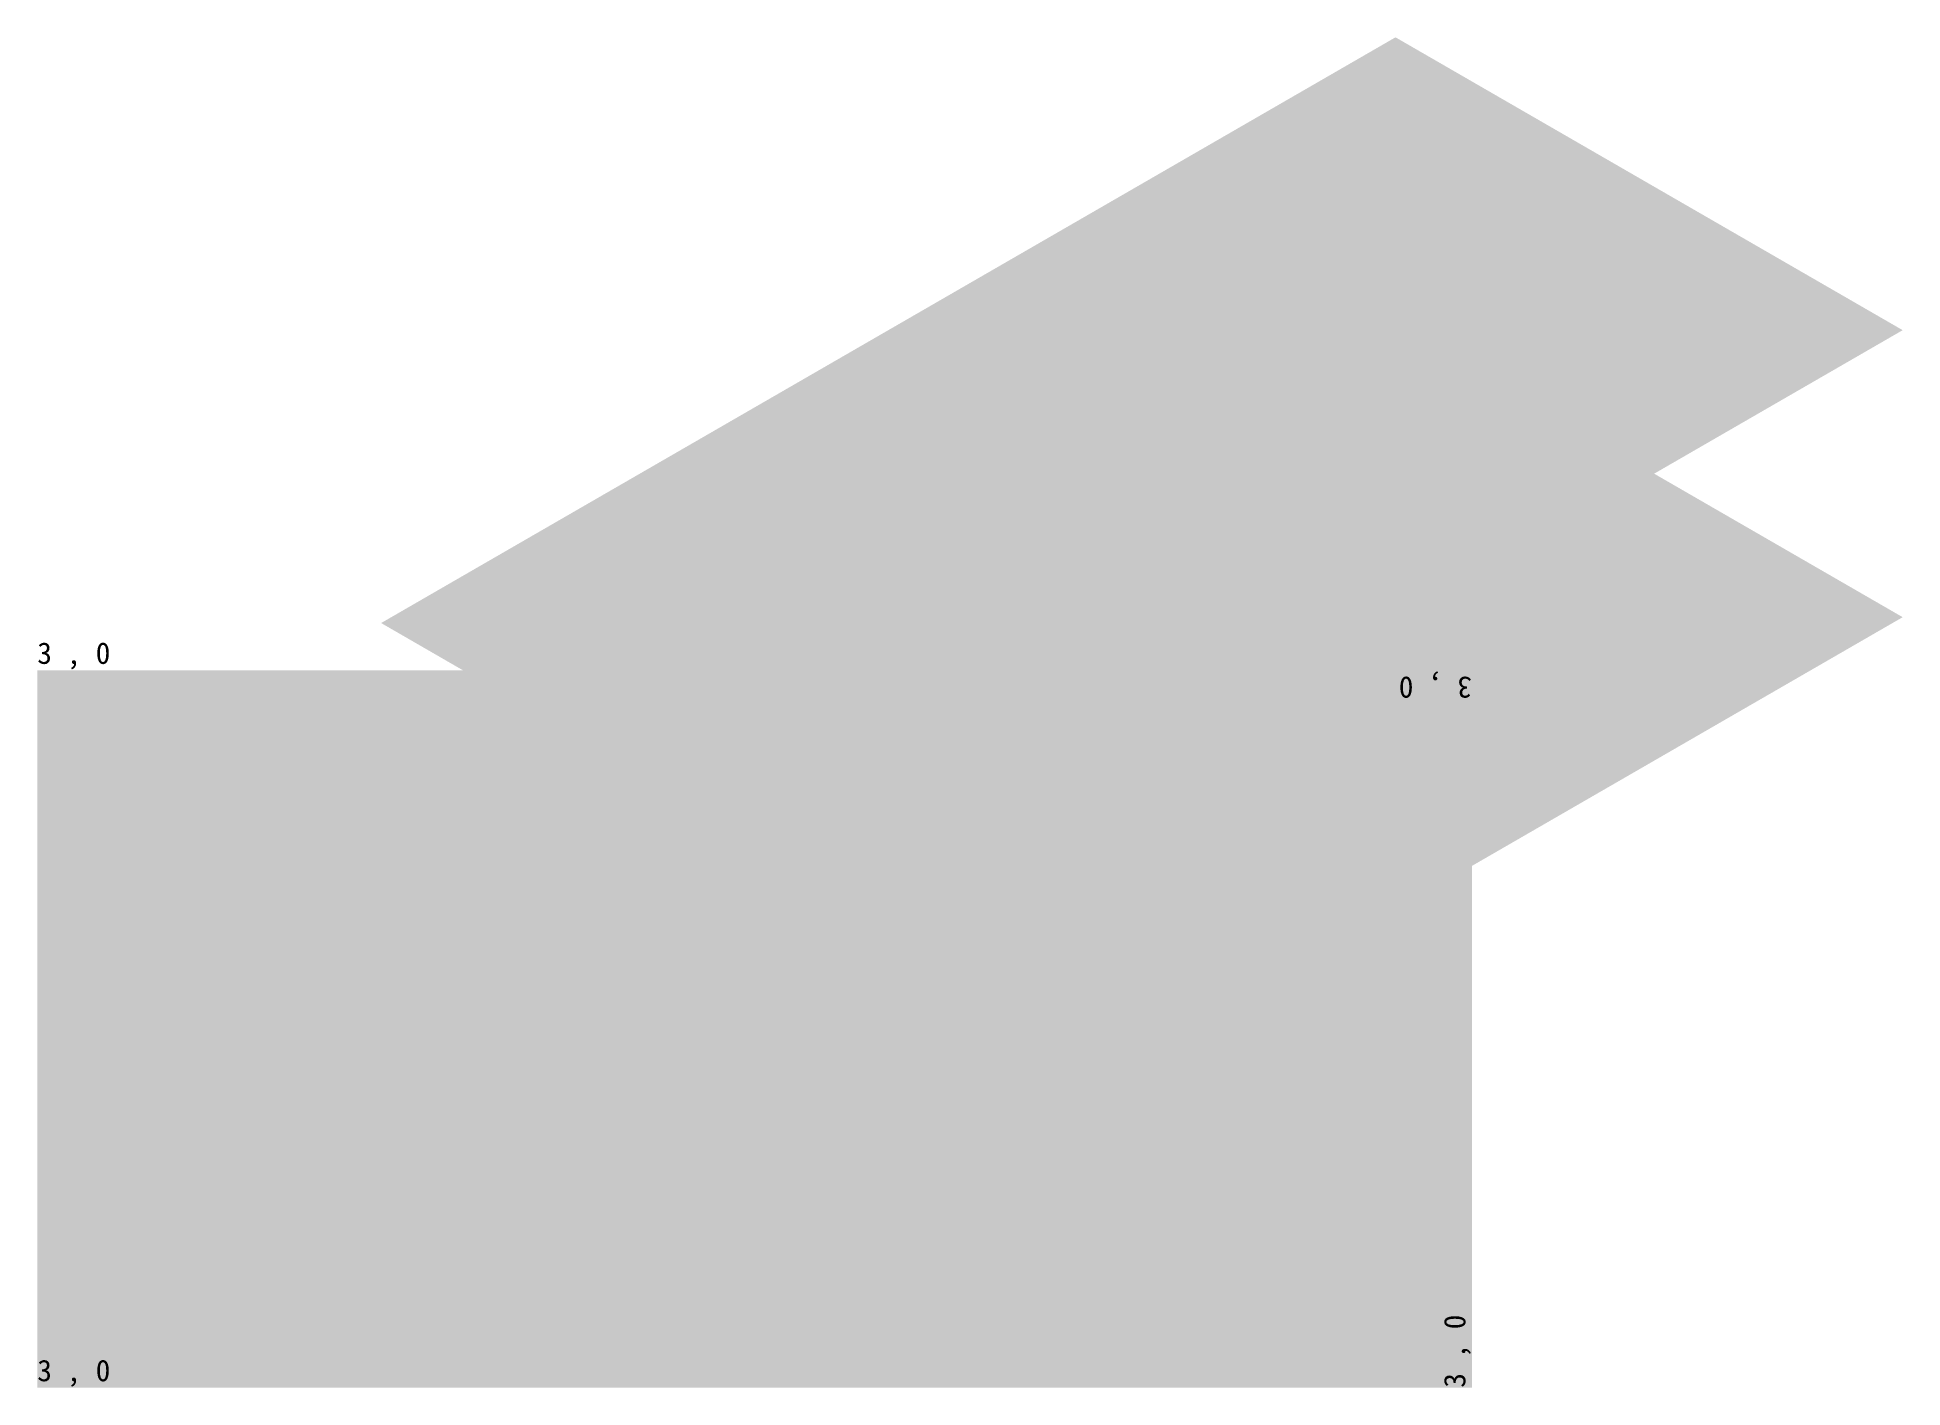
# Model space of a CAD drawing. Units: millimetres at full size, sheet at 1:100. Extents: x -9429 to 6494, y -6551 to 4974.
import ezdxf
from ezdxf.enums import TextEntityAlignment as Align

# ---------------------------------------------------------------- set-up
doc = ezdxf.new("R2010")
doc.units = ezdxf.units.MM
doc.header["$LTSCALE"] = 100
doc.layers.add('0-0', color=6, linetype='Continuous')
doc.styles.add('ＭＳ ゴシック', font='')
doc.styles.get('ＭＳ ゴシック').set_extended_font_data('MS Gothic')

msp = doc.modelspace()

# ---------------------------------------------------------------- linework, layer by layer
at = {"layer": '0-0', "color": 7}
for points in [[(-6493.8, -25), (2164.6, 4974), (-2164.6, -2524.5), (6493.8, 2474.5)], [(-6493.8, -2474.5), (2164.6, 2524.5), (-2164.6, -4974), (6493.8, 25)], [(-9428.6, -428.6), (2816.3, -428.6), (-9428.6, -6551), (2816.3, -6551)]]:
    msp.add_solid(points, dxfattribs=at)

# ---------------------------------------------------------------- texts
at = {"layer": '0-0', "style": 'ＭＳ ゴシック'}
for p in [(-9428.6, -428.6), (-9428.6, -6551)]:
    msp.add_text('3 , 0', height=183.3, dxfattribs=at).set_placement(p, align=Align.BOTTOM_LEFT)
for rotation, p in [(180, (2816.3, -428.6)), (90, (2816.3, -6551))]:
    msp.add_text('3 , 0', height=183.3, rotation=rotation, dxfattribs=at).set_placement(p, align=Align.BOTTOM_LEFT)

doc.saveas('drawing.dxf')
